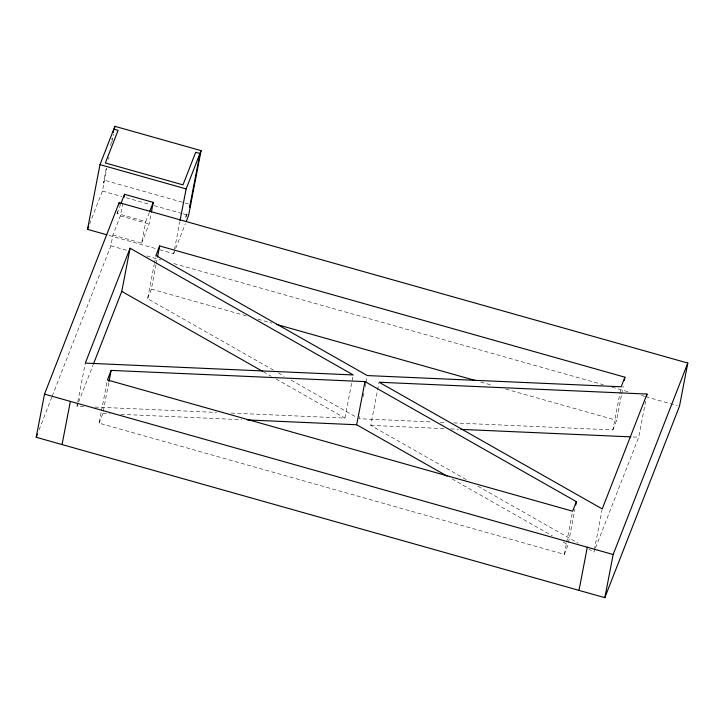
<?xml version="1.0" encoding="UTF-8"?>
<svg xmlns="http://www.w3.org/2000/svg" width="724" height="724" viewBox="0 0 724 724"><rect width="100%" height="100%" fill="white"/><g stroke="black" fill="none" stroke-linecap="round" stroke-linejoin="round"><path stroke-width="0.54" stroke-dasharray="3.62 2.71" d="M106.166 168.81L103.414 183.118L104.518 180.267L190.674 204.575M110.627 145.687L112.111 137.976M89.532 224.178L102.437 191.055L106.853 168.158M108.555 159.352L108.98 157.153M111.949 141.741L113.433 134.03M83.731 406.562L76.979 406.264L77.613 402.942M77.83 401.838L85.296 363.113M52.191 396.236L110.844 245.807L112.926 235.019L120.392 215.87L122.89 202.928M149.343 212.476L145.805 221.544L117.089 213.444L117.505 211.281M563.154 542.014L568.069 544.801L564.34 554.376L99.088 423.133L101.224 412.065M101.441 410.961L106.98 382.191M99.088 423.133L102.826 413.558L109.007 381.467M112.926 235.019L141.642 243.119L145.805 221.544M141.642 243.119L149.108 223.978L151.189 213.182M273.473 370.145L147.615 298.686L154.221 264.378M154.438 263.274L155.714 256.631M147.615 298.686L151.343 289.111L156.04 264.767M156.248 263.663L157.316 258.124M159.669 249.708L173.669 253.653L179.805 221.834M231.209 413.078L344.914 418.092L353.022 376.046M359.448 416.508L359.023 418.716L432.355 421.956M363.285 396.589L363.928 393.268M365.204 386.625L365.846 383.313M366.054 382.2L366.914 377.774M466.12 479.532L370.76 425.386L378.869 383.34M564.34 554.376L566.467 543.308M566.684 542.204L572.44 512.321M568.494 542.584L574.892 509.388M453.785 422.907L612.857 429.929L620.966 387.874M612.857 429.929L616.586 420.354L621.5 394.906M621.708 393.793L623.201 386.055M594.341 549.878L602.024 510.04M595.562 547.878L638.704 437.215L645.745 400.698M117.089 213.444L120.618 204.376M39.069 429.902L51.784 397.286M76.979 406.264L78.21 403.105M78.617 402.046L92.998 365.168M173.669 253.653L175.28 249.518M175.688 248.477L185.371 223.644M595.146 548.928L593.915 552.095L589.001 549.299M94.989 407.06L216.576 412.427M440.246 422.309L445.884 422.554M102.826 413.558L109.596 413.857M120.872 414.354L241.59 419.685M370.76 425.386L443.939 428.617M450.699 428.916L458.573 429.269M633.075 436.97L638.704 437.215M102.437 191.055L121.822 196.53M126.13 197.743L149.823 204.421M154.131 205.643L182.14 213.544M183.217 213.842L187.525 215.055M120.392 215.87L149.108 223.978M109.053 235.427L158.592 249.4M110.844 245.807L127.153 250.404M146.728 255.925L160.864 259.916M173.905 263.599L603.373 384.752M612.07 387.204L628.378 391.802M641.428 395.485L644.686 396.408M645.772 396.707L677.302 405.603M151.343 289.111L247.002 316.098M257.871 319.157L272.007 323.148M480.709 382.028L492.673 385.394M505.714 389.078L616.586 420.354M278.387 372.941L284.288 376.29M291.175 380.2L357.05 417.603M477.912 486.229L578.186 543.163M263.328 371.765L271.192 376.236M276.106 379.023L344.914 418.092M452.038 478.917L552.34 535.869"/><path stroke-width="1.09" d="M36.2 437.269L44.517 394.109L119.161 202.648L687.8 363.059L679.483 406.218L604.839 597.671L36.2 437.269L37.431 434.11M106.899 234.82L87.514 229.354L99.993 164.62L114.917 126.329L201.073 150.628L188.602 215.363L186.177 221.571M113.17 132.474L113.813 129.171L118.084 130.374L105.369 162.972L182.982 184.864L195.697 152.275L199.969 153.479L189.57 207.426L190.674 204.575M114.283 129.623L114.917 126.329M62.047 444.554L70.364 401.404M118.745 204.811L119.161 202.648M123.922 197.534L124.546 194.294L153.271 202.394L151.397 212.105M93.414 364.109L121.768 291.392L130.085 248.232L353.24 374.942L85.296 363.113L130.085 248.232M109.007 381.467L111.143 370.398L364.977 381.611L576.385 501.641L575.752 504.963M157.533 257.02L159.66 245.952L624.912 377.195L624.269 380.516M180.014 220.739L186.149 188.919L201.073 150.628M447.124 476.13L356.661 424.762L364.977 381.611M578.992 590.386L587.309 547.226M604.839 597.671L613.156 554.521L687.8 363.059M646.595 396.272L647.021 394.064L379.086 382.236L602.232 508.936L647.021 394.064M87.514 229.354L88.726 226.241M121.017 203.363L124.546 194.294M149.732 211.462L153.271 202.394M111.143 370.398L107.414 379.973L572.657 511.216L576.385 501.641M159.66 245.952L155.932 255.527L367.339 375.566L621.174 386.77L624.912 377.195M185.833 216.992L186.946 214.15M247.228 419.929L356.661 424.762M460.826 429.368L630.821 436.871M99.993 164.62L186.149 188.919M276.351 324.37L475.279 380.489M44.517 394.109L613.156 554.521M121.768 291.392L262.341 371.213"/></g></svg>
